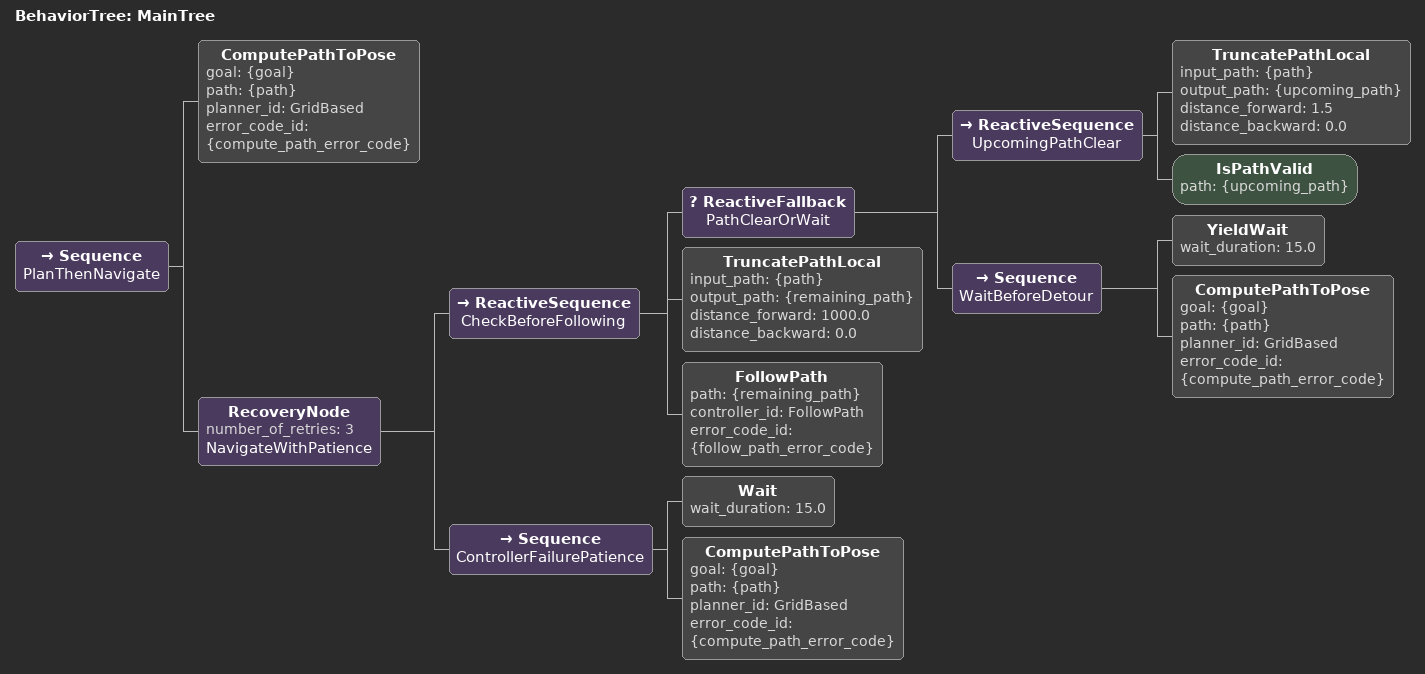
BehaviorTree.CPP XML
<root BTCPP_format="4" main_tree_to_execute="MainTree">
  <BehaviorTree ID="MainTree">
    <Sequence name="PlanThenNavigate">
      <ComputePathToPose goal="{goal}" path="{path}" planner_id="GridBased" error_code_id="{compute_path_error_code}"/>
      <RecoveryNode number_of_retries="3" name="NavigateWithPatience">
        <ReactiveSequence name="CheckBeforeFollowing">
          <ReactiveFallback name="PathClearOrWait">
            <ReactiveSequence name="UpcomingPathClear">
              <TruncatePathLocal input_path="{path}" output_path="{upcoming_path}" distance_forward="1.5" distance_backward="0.0"/>
              <IsPathValid path="{upcoming_path}"/>
            </ReactiveSequence>
            <Sequence name="WaitBeforeDetour">
              <YieldWait wait_duration="15.0"/>
              <ComputePathToPose goal="{goal}" path="{path}" planner_id="GridBased" error_code_id="{compute_path_error_code}"/>
            </Sequence>
          </ReactiveFallback>
          <TruncatePathLocal input_path="{path}" output_path="{remaining_path}" distance_forward="1000.0" distance_backward="0.0"/>
          <FollowPath path="{remaining_path}" controller_id="FollowPath" error_code_id="{follow_path_error_code}"/>
        </ReactiveSequence>
        <Sequence name="ControllerFailurePatience">
          <Wait wait_duration="15.0"/>
          <ComputePathToPose goal="{goal}" path="{path}" planner_id="GridBased" error_code_id="{compute_path_error_code}"/>
        </Sequence>
      </RecoveryNode>
    </Sequence>
  </BehaviorTree>
</root>
